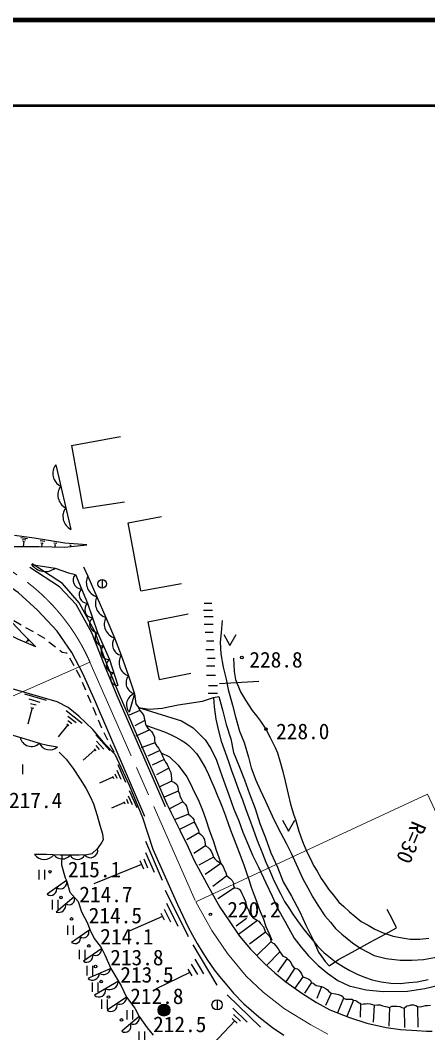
# Model space of a CAD drawing. Units: millimetres, scale not verified. Extents: x 40000 to 680000, y 20000 to 380000.
# Drawn here: x 443683 to 491374, y 261387 to 380000 of the extents above; entities that cross this region are included whole.
import ezdxf
from ezdxf.enums import TextEntityAlignment as Align

# ---------------------------------------------------------------- set-up
doc = ezdxf.new("R2010")
doc.units = ezdxf.units.MM
doc.header["$LTSCALE"] = 1000
doc.linetypes.add('CHAIN', pattern=[18.5, 12, -1.5, 3.5, -1.5])
for name, color, linetype, lineweight in [('M-BGD', 7, 'Continuous', 25), ('M-BMK', 2, 'CHAIN', 13), ('M-STR-HTXT', 7, 'Continuous', 13), ('M-TTL', 2, 'Continuous', 140), ('M-TTL-LINE', 7, 'Continuous', 50)]:
    doc.layers.add(name, color=color, linetype=linetype, lineweight=lineweight)
doc.styles.add('ＭＳ ゴシック', font='')
doc.styles.get('ＭＳ ゴシック').set_extended_font_data('MS Gothic')

msp = doc.modelspace()

# ---------------------------------------------------------------- hatches: boundary and pattern name
at = {"layer": 'M-BGD'}
msp.add_hatch(color=256, dxfattribs=at).paths.add_polyline_path([(459804, 264034, 0.41421), (460504, 263334, 0.41421), (461204, 264034, 0.41421), (460504, 264734, 0.41421)])

# ---------------------------------------------------------------- linework, layer by layer
for p, q in [((449666, 330188), (455423, 331221)), ((447827, 327930), (449600, 320357)), ((456315, 321124), (460232, 321849)), ((457790, 313156), (456315, 321124)), ((443754, 319398), (444541, 319287)), ((443922, 319174), (444316, 319118)), ((443993, 318963), (444190, 318935)), ((444091, 318949), (444007, 318359)), ((446019, 319059), (446549, 318971)), ((446108, 318772), (446372, 318728)), ((446240, 318750), (446174, 318352)), ((447619, 318792), (447982, 318732)), ((447679, 318596), (447861, 318565)), ((447770, 318581), (447725, 318308)), ((449497, 318534), (449648, 318522)), ((449573, 318528), (449558, 318339)), ((453260, 314486), (453260, 313486)), ((457790, 313156), (462537, 314035)), ((465128, 310895), (466193, 310895)), ((465214, 311730), (466106, 311720)), ((442925, 309672), (443792, 309173)), ((458605, 309524), (463315, 310462)), ((465214, 310147), (466279, 310147)), ((444312, 308873), (445178, 308374)), ((458605, 309524), (459952, 302758)), ((465214, 309262), (466280, 309262)), ((444569, 307338), (444327, 307101)), ((444475, 307435), (444664, 307241)), ((445698, 308075), (446519, 307601)), ((446519, 307601), (446561, 307569)), ((465308, 308303), (466251, 308303)), ((465465, 307315), (466347, 307315)), ((447034, 307200), (447822, 306585)), ((448295, 306216), (448588, 305987)), ((465407, 306268), (466376, 306268)), ((448588, 305987), (449107, 305904)), ((449107, 305904), (449157, 305814)), ((449448, 305290), (449934, 304416)), ((465580, 305261), (466510, 305261)), ((450226, 303892), (450693, 303052)), ((465497, 304369), (466472, 304369)), ((450693, 303052), (450708, 303016)), ((459952, 302758), (463652, 303495)), ((465474, 303266), (466539, 303266)), ((467010, 302288), (471592, 302592)), ((450941, 302463), (451328, 301541)), ((465713, 302064), (466779, 302064)), ((444185, 301091), (446725, 300368)), ((444700, 300487), (445969, 300125)), ((451560, 300987), (451947, 300065)), ((465694, 301179), (466759, 301179)), ((445094, 299460), (444551, 297555)), ((444897, 299973), (445532, 299792)), ((444935, 299505), (445252, 299414)), ((449036, 299153), (450930, 297672)), ((452179, 299512), (452567, 298590)), ((457658, 299136), (456443, 298579)), ((449253, 297966), (449726, 297596)), ((449263, 298467), (450210, 297727)), ((452799, 298037), (453186, 297115)), ((458278, 297951), (457102, 297337)), ((449243, 297465), (448133, 296044)), ((449124, 297558), (449361, 297373)), ((453449, 296576), (453902, 295684)), ((458830, 296860), (457208, 296121)), ((452519, 296277), (454163, 294435)), ((452623, 295543), (453445, 294622)), ((459423, 295369), (457823, 294771)), ((452420, 294534), (451039, 293301)), ((452317, 294649), (452523, 294419)), ((452521, 295038), (452932, 294578)), ((454174, 295150), (454617, 294277)), ((454617, 294277), (454626, 294258)), ((460029, 294440), (458623, 293800)), ((460540, 293405), (459128, 292741)), ((443945, 292811), (443945, 291693)), ((454989, 292136), (455444, 291100)), ((455106, 292805), (456017, 290734)), ((461079, 292369), (459646, 291619)), ((454526, 291314), (452973, 290631)), ((454469, 291444), (454583, 291185)), ((454758, 291725), (454985, 291207)), ((461392, 290878), (459937, 290165)), ((456436, 289782), (457314, 287785)), ((462170, 289669), (460519, 288978)), ((455877, 288345), (454379, 287686)), ((455822, 288469), (455932, 288220)), ((456100, 288740), (456319, 288241)), ((456323, 289136), (456762, 288138)), ((462701, 288451), (461140, 287618)), ((457990, 286622), (459213, 282886)), ((463370, 286996), (461750, 286337)), ((464043, 286044), (462314, 285183)), ((464582, 284814), (463189, 283984)), ((458323, 283848), (460304, 279246)), ((458353, 282513), (459350, 280197)), ((465354, 283270), (464001, 282399)), ((457671, 281570), (458088, 280601)), ((458130, 281768), (458583, 280716)), ((466283, 281951), (464583, 281029)), ((467153, 281219), (465323, 279938)), ((445844, 280467), (445844, 279349)), ((446511, 280467), (446511, 279349)), ((457879, 281086), (452292, 278815)), ((449079, 279227), (446816, 277603)), ((467850, 279758), (466215, 278521)), ((460655, 278076), (463345, 272655)), ((468762, 278351), (466790, 277071)), ((447415, 276960), (447415, 275842)), ((449979, 277313), (447885, 275532)), ((448081, 276960), (448081, 275842)), ((460792, 276562), (462120, 273885)), ((460139, 275403), (460522, 274632)), ((460530, 275853), (461257, 274387)), ((460330, 275018), (456489, 273337)), ((470168, 274772), (468943, 273889)), ((471463, 274545), (469210, 272907)), ((449193, 273966), (449193, 272848)), ((451689, 273361), (449688, 271968)), ((449860, 273966), (449860, 272848)), ((451689, 273361), (451808, 273494)), ((472369, 273189), (470499, 271773)), ((463877, 271675), (466678, 266948)), ((473008, 272019), (471360, 270433)), ((450573, 271110), (450573, 269992)), ((453212, 271271), (451087, 269756)), ((451240, 271110), (451240, 269992)), ((474056, 270859), (472521, 269260)), ((463697, 269429), (464421, 268208)), ((464118, 269993), (465130, 268285)), ((474929, 270067), (473804, 268503)), ((451487, 269220), (451487, 268102)), ((454281, 268907), (451610, 267756)), ((452153, 269220), (452153, 268102)), ((463520, 268453), (459608, 266517)), ((463291, 268839), (463749, 268066)), ((475834, 268956), (474767, 267352)), ((452081, 267280), (452081, 266162)), ((455167, 267427), (452354, 265789)), ((452748, 267280), (452748, 266162)), ((476769, 267951), (475818, 266608)), ((477770, 267280), (476951, 266007)), ((467907, 265810), (471783, 262029)), ((478955, 266817), (478376, 265404)), ((480073, 266041), (479418, 264561)), ((453192, 265297), (453192, 264179)), ((456135, 265571), (453844, 264040)), ((453859, 265297), (453859, 264179)), ((466722, 265258), (466722, 264058)), ((481511, 265456), (480824, 263727)), ((482692, 265218), (481925, 263289)), ((483519, 264747), (483476, 263197)), ((485123, 264603), (485005, 262613)), ((456153, 264039), (456153, 262922)), ((456820, 264039), (456820, 262922)), ((468555, 264270), (470259, 262608)), ((468658, 263541), (469469, 262750)), ((486918, 264334), (486816, 262148)), ((488628, 264279), (488645, 262018)), ((490167, 264447), (490216, 262059)), ((457605, 263296), (455560, 261555)), ((468787, 262787), (466205, 260066)), ((468496, 263071), (469079, 262502)), ((457564, 261538), (457564, 260421)), ((458231, 261538), (458231, 260421))]:
    msp.add_line(p, q, dxfattribs=at)
for points in [[(449666, 330188), (450987, 322827), (455864, 323596)], [(458257, 286723), (452481, 300136), (450998, 303487), (449737, 305925), (447993, 308437), (445711, 310904), (443470, 312932), (440824, 314769), (437587, 316245), (434622, 317125), (431526, 317734), (414968, 319580), (411680, 319855), (408117, 319949), (405296, 319637), (401780, 318303), (397949, 315862), (395269, 313664), (392387, 310634), (390111, 307233)], [(442979, 318358), (445903, 318360), (448908, 318275), (451482, 318528), (448897, 318732), (445316, 319328), (443021, 319654)], [(450243, 311564), (448284, 313631), (444805, 315904)], [(445009, 316255), (447766, 315815), (449317, 315266), (450133, 315074), (451560, 311699), (452712, 308282), (454110, 305109), (455105, 302067)], [(450595, 311755), (448607, 314017), (445078, 316322)], [(451085, 315968), (451583, 314893), (452639, 312464), (453688, 310043), (454728, 307636), (455500, 305614), (456339, 303191), (457064, 301106), (456433, 298953)], [(453540, 304465), (452057, 308220), (450243, 311564)], [(453818, 304578), (452421, 308389), (450595, 311755)], [(467303, 309692), (467195, 308293), (467068, 307139), (467174, 305794), (467449, 304215), (467767, 302808), (468011, 301588), (468519, 299754), (468890, 298400), (469335, 296735), (469875, 295391), (470395, 293673), (470691, 292436), (471253, 290960), (471751, 289839), (472376, 288534), (473171, 286796), (473880, 285368), (474802, 283586), (475373, 282422), (475967, 281150), (476765, 279431), (477337, 278353), (477929, 277285), (478530, 276339), (479323, 275089), (479981, 274336), (480592, 273600), (481307, 272942), (482576, 271903), (483548, 271255), (485105, 270443), (486526, 270100), (488150, 269879), (489494, 269879), (490887, 269965), (492580, 270261)], [(445489, 306609), (443385, 307501), (439966, 309198)], [(442698, 309474), (444075, 308047), (445489, 306609)], [(467504, 308050), (468220, 306755), (468935, 308050)], [(468650, 305266), (468733, 303719), (468870, 302777), (469444, 301314), (470039, 300336), (470400, 299783), (470840, 299140), (471341, 298499), (471816, 297892), (472440, 296951), (472945, 295992), (473217, 295426), (473502, 294806), (473780, 294194), (474065, 293244), (474415, 291990), (474679, 290862), (475021, 289329), (475328, 288158), (475706, 286860), (475885, 286368), (476285, 285004), (476516, 284324), (476807, 283610), (477260, 282493), (477602, 281830), (478019, 280997), (478427, 280298), (478887, 279451), (479281, 278904), (479755, 278203), (480295, 277554), (480974, 276700), (481550, 276175), (482236, 275533), (482863, 274993), (483600, 274430), (484409, 273979), (485190, 273520), (486167, 273111), (487320, 272717), (488385, 272491), (489334, 272352), (490435, 272345), (491502, 272453)], [(460686, 287869), (455006, 300838), (453540, 304465)], [(460961, 287989), (455283, 300954), (453818, 304578)], [(454738, 294017), (453611, 295202), (452168, 296895), (450538, 298480), (449303, 299493), (447983, 300166), (443010, 301581), (440636, 301886), (436936, 302011), (433472, 301206), (429627, 299279), (426952, 297421)], [(457064, 301106), (457194, 299927), (457528, 299484), (457658, 299136), (457944, 298816), (458135, 298516), (458196, 298230), (458278, 297951), (458353, 297554), (458384, 297404), (458605, 297050), (458830, 296860), (459041, 296669), (459184, 296431), (459375, 296029), (459402, 295655), (459423, 295369), (459668, 294971), (459886, 294699), (460029, 294440), (460193, 294195), (460281, 293909), (460350, 293691), (460540, 293405), (460684, 293104), (460895, 292811), (461045, 292457), (461113, 292280), (461324, 291858), (461331, 291532), (461372, 291130), (461392, 290878), (461734, 290697), (461993, 290452), (462136, 290187), (462156, 289880), (462170, 289669), (462320, 289417), (462374, 289091), (462497, 288812), (462701, 288451), (462968, 288160), (463125, 287929), (463234, 287656), (463302, 287391), (463370, 286996)], [(457528, 299484), (458752, 299310), (460292, 299424), (462152, 299795), (465021, 300235), (466294, 300647), (466932, 300791), (467379, 299054), (467775, 297510), (468321, 295832), (468656, 294221), (469255, 292696), (469909, 291032), (470532, 289375), (471162, 287660), (471724, 285899), (472378, 284240), (473008, 282480), (473783, 280778), (474466, 279049), (475416, 277397), (476403, 275538), (477110, 273979), (477953, 272278), (478590, 270829), (479388, 269741), (479851, 269218), (480944, 269954), (482523, 270841), (484651, 272012), (486389, 272923), (487725, 273666), (487202, 274747), (486633, 275832)], [(466294, 300647), (466394, 299552), (466557, 298117), (466882, 296751), (467208, 295556), (467675, 294245), (468107, 293037), (468397, 292115), (468793, 291055), (469233, 289829), (469685, 288670), (470082, 287537), (470507, 286425), (470924, 285237), (471370, 284032), (472022, 282403), (472418, 281385), (472885, 280360), (473288, 279432), (473663, 278598), (474173, 277620), (474626, 276757), (475100, 276036), (475574, 275285), (476119, 274507), (476749, 273643), (477378, 272865), (478048, 272062), (478525, 271487), (479209, 270802), (479783, 270306), (480562, 269696), (481501, 269117), (482265, 268675), (483123, 268254), (483988, 267904), (484885, 267599), (485906, 267339), (487063, 267194), (488148, 267157), (489151, 267271), (490157, 267367), (491420, 267608)], [(457528, 299484), (459661, 298827), (462544, 297940), (463911, 297112), (465320, 295683), (465999, 294676), (466639, 293306), (467078, 292079), (467668, 290440), (468127, 289123), (468697, 287594), (469266, 286218), (469736, 284878), (470414, 283332), (470873, 282196), (471583, 280767), (472411, 278940), (473169, 277384), (473829, 275914), (474657, 274448), (475757, 272469), (476575, 271432), (477413, 270385), (478562, 269254), (479640, 268367), (480857, 267519), (482177, 266888), (484182, 266419), (486148, 266219), (489015, 266249), (491050, 266578), (493489, 267157)], [(437734, 296955), (438690, 296955), (439656, 296935), (440572, 296854), (441499, 296649), (442546, 296341), (443862, 295955), (445140, 295543), (445912, 295307), (446875, 295091), (448029, 294881)], [(458384, 297404), (459011, 297196), (459774, 296917), (460552, 296647), (461335, 296299), (461883, 296015), (462527, 295669), (463020, 295340), (463400, 295047), (463750, 294694), (464293, 294089), (464612, 293615), (464971, 293049), (465347, 292385), (465698, 291644), (466080, 290808), (466376, 290104), (466775, 289126), (467040, 288520), (467337, 287744), (467700, 286784), (468072, 285765), (468378, 284937), (468732, 284016), (469099, 283012), (469480, 282006), (469883, 280935), (470140, 280236), (470428, 279351), (470715, 278425), (471074, 277523)], [(448254, 294250), (449037, 293444), (449866, 292324), (450697, 291094), (451351, 290055), (451901, 288990), (452245, 288221), (452674, 286833), (453005, 285706), (453307, 284696), (453368, 284003), (453241, 283724), (452728, 282952), (452064, 282366), (451473, 282234), (450585, 282173), (448346, 282197), (446766, 282252), (445348, 282258)], [(460193, 294195), (461144, 293710), (462149, 292733), (463168, 291361), (463563, 290643), (464089, 289548), (464503, 288728), (465015, 287450), (465366, 286490), (465850, 285023), (466243, 283895), (466615, 282764), (466938, 281909), (467153, 281219)], [(454738, 294017), (456420, 290378), (457990, 286622)], [(460961, 287989), (461350, 287154), (462352, 285107), (463343, 283114), (464056, 281571), (465004, 279768), (465750, 278384), (467029, 276113), (468116, 274484), (469353, 272701), (470631, 271190), (472294, 269461), (473476, 268408), (474767, 267352), (476621, 266040), (478357, 264933), (479933, 264081), (482216, 263174), (484239, 262514), (486511, 262002), (488204, 261757), (490083, 261649), (491233, 261575), (491904, 261575)], [(463370, 286996), (463599, 286783), (463860, 286582), (463999, 286380), (464043, 286044), (464273, 285683), (464381, 285405), (464529, 285123), (464582, 284814), (464825, 284606), (465040, 284359), (465229, 284010), (465287, 283732), (465354, 283270), (465619, 283139), (465852, 282897), (466077, 282596), (466193, 282309), (466283, 281951), (466440, 281743), (466665, 281577), (466831, 281456), (467153, 281219), (467424, 280855), (467546, 280536), (467733, 280126), (467850, 279758), (468224, 279497), (468480, 279204), (468629, 278927), (468650, 278629), (468762, 278351), (469077, 278308), (469296, 278201), (469514, 277962), (469631, 277701), (469778, 277402), (469872, 277103), (470030, 276770), (470151, 276204), (470386, 275763), (470608, 275223), (470900, 274876), (471262, 274662), (471589, 274471), (471819, 274175), (472147, 273781), (472326, 273384), (472369, 273189), (472782, 272795), (472965, 272448), (473008, 272019), (473371, 271824), (473597, 271563), (473854, 271220), (474056, 270859), (474275, 270581), (474431, 270359), (474637, 270261), (474824, 270184), (474929, 270067), (475222, 269820), (475409, 269528), (475526, 269264), (475655, 269081), (475834, 268956), (476130, 268877), (476278, 268726), (476469, 268484), (476605, 268305), (476769, 267951), (477124, 267814), (477451, 267650), (477650, 267491), (477770, 267280), (477966, 267206), (478164, 267054), (478316, 266926), (478538, 266883), (478955, 266817), (479232, 266672), (479481, 266547), (479649, 266415), (479754, 266267), (480073, 266041), (480581, 265951), (480927, 265881), (481231, 265748), (481434, 265628), (481511, 265456), (481769, 265312), (481999, 265304), (482279, 265316), (482494, 265316), (482692, 265218), (482927, 265156), (483094, 265078), (483274, 264945), (483410, 264840), (483519, 264747), (483838, 264762), (484080, 264782), (484313, 264801), (484644, 264774), (484913, 264677), (485123, 264603), (485485, 264653), (485808, 264638), (486092, 264556), (486419, 264466), (486633, 264416), (486918, 264334), (487187, 264501), (487506, 264517), (487752, 264517), (488098, 264455), (488348, 264357), (488628, 264279), (488933, 264521), (489213, 264587), (489439, 264665), (489712, 264661), (489976, 264571), (490167, 264447), (490515, 264411), (490850, 264497), (491119, 264567), (491345, 264590), (491715, 264602)], [(474372, 286288), (475087, 284993), (475803, 286288)], [(459213, 282886), (462095, 276415), (463351, 273738), (463829, 272821), (464403, 271845), (465053, 270736), (465581, 269901), (466375, 268763), (466987, 267970), (467848, 266956), (468623, 266029), (469859, 264782), (470691, 264026), (471600, 263252), (473220, 261994), (474530, 261095)], [(448538, 282195), (448528, 281065), (448941, 279547), (449079, 279227), (449492, 277871), (450465, 276756), (450863, 275535), (451571, 274213), (451808, 273494), (452347, 272446), (453160, 271377), (453585, 270518), (454276, 268916), (455485, 266896), (456135, 265571), (457073, 264278), (457605, 263296), (458520, 261962), (459234, 261123)], [(471074, 277523), (471367, 276700), (471626, 275874), (471985, 275056), (472104, 274798)], [(472104, 274798), (472411, 273838), (472866, 272914), (473129, 272242)]]:
    msp.add_lwpolyline(points, dxfattribs=at)
for centre, radius in [((453260, 313986), 500), ((469617, 305343), 150), ((472440, 296951), 150), ((447161, 280248), 150), ((448451, 277237), 150), ((465935, 275256), 150), ((449690, 274720), 150), ((451713, 271558), 150), ((452499, 269154), 150), ((453157, 267381), 150), ((454004, 265574), 150), ((460504, 264034), 700), ((466722, 264658), 600), ((455535, 262891), 150)]:
    msp.add_circle(centre, radius, dxfattribs=at)
for centre, radius, start, end in [((449194, 326919), 1700, 143.50077, 242.84802), ((449785, 324394), 1700, 143.50077, 242.84802), ((450376, 321870), 1700, 143.50077, 242.84802), ((446596, 317342), 1924, 214.40485, 307.45014), ((450858, 314386), 999, 136.47091, 269.35942), ((453177, 314142), 1762, 154.76396, 252.25074), ((451571, 312698), 999, 136.47091, 269.35942), ((454219, 311711), 1750, 154.50003, 252.32129), ((452205, 310965), 977, 131.33682, 265.92863), ((452781, 309257), 977, 131.33682, 265.92863), ((455248, 309289), 1733, 154.18747, 252.53951), ((453360, 307620), 926, 134.40092, 273.17101), ((455745, 306866), 1276, 142.89838, 258.93313), ((454059, 306034), 926, 134.40092, 273.17101), ((454581, 304422), 834, 124.37331, 271.83225), ((456931, 304752), 1670, 148.94521, 249.24382), ((455078, 302900), 834, 124.37331, 271.83225), ((457376, 302383), 1314, 142.08778, 256.24465), ((457467, 299819), 1349, 107.39512, 219.95609), ((444983, 296248), 1322, 190.44289, 314.65742), ((447129, 295882), 1346, 205.26846, 311.96284), ((451887, 282754), 864, 218.49361, 13.29669), ((446500, 283152), 1458, 217.82653, 320.3873), ((448601, 282997), 1247, 218.37831, 319.37445), ((450372, 282604), 925, 206.96216, 335.21), ((448405, 278972), 721, 230.61347, 20.73477), ((447226, 278226), 746, 236.66842, 14.67983), ((448166, 276333), 849, 250.69238, 11.43571), ((449388, 277029), 656, 233.53866, 25.71045), ((451086, 273161), 636, 231.33492, 18.34571), ((450087, 272462), 635, 231.07927, 18.60136), ((451462, 270363), 714, 238.35256, 12.65179), ((452478, 271185), 739, 244.31599, 6.68837), ((452143, 268357), 803, 228.49564, 358.15679), ((453406, 269099), 895, 239.02798, 347.62445), ((454120, 267483), 1049, 243.5021, 356.94211), ((452888, 266365), 785, 227.20649, 13.23772), ((454296, 264603), 722, 231.24497, 16.26429), ((455340, 265509), 787, 243.50173, 4.00753), ((455949, 262134), 697, 236.04555, 24.75536), ((456866, 263129), 758, 248.06567, 12.73524)]:
    msp.add_arc(centre, radius, start, end, dxfattribs=at)
at = {"layer": 'M-BMK'}
msp.add_line((451839, 304809), (464214, 276724), dxfattribs=at)
msp.add_lwpolyline([(464214, 276724), (466089, 273349), (467925, 270675), (470133, 268014), (472115, 266136), (474603, 264181), (477703, 262305), (479690, 261232)], dxfattribs=at)
msp.add_arc((429877, 295132), 24000, 23.77943, 83.73416, dxfattribs=at)
at = {"layer": 'M-STR-HTXT'}
msp.add_line((451839, 304809), (429877, 295132), dxfattribs=at)
msp.add_lwpolyline([(464214, 276724), (491352, 289337), (504164, 261776)], dxfattribs=at)
at = {"layer": 'M-TTL'}
msp.add_line((680000, 380000), (40000, 380000), dxfattribs=at)
at = {"layer": 'M-TTL-LINE'}
msp.add_line((40000, 370000), (680000, 370000), dxfattribs=at)

# ---------------------------------------------------------------- texts
at = {"layer": 'M-BGD', "style": 'ＭＳ ゴシック'}
for s, p in [('228.8', (476733, 305090)), ('228.0', (479863, 296691)), ('217.4', (448598, 288618)), ('215.1', (455491, 280514)), ('214.7', (456826, 277598)), ('220.2', (474147, 275809)), ('214.5', (457928, 275120)), ('214.1', (459278, 272647)), ('213.8', (460449, 270201)), ('213.5', (461629, 268186)), ('212.8', (462786, 265667)), ('212.5', (465466, 262374))]:
    msp.add_text(s, height=1833, dxfattribs=at).set_placement(p, align=Align.MIDDLE_RIGHT)
at = {"layer": 'M-STR-HTXT', "style": 'ＭＳ ゴシック'}
msp.add_text('R=30', height=1833, rotation=247.011, dxfattribs=at).set_placement((489450, 283664), align=Align.MIDDLE_CENTER)

doc.saveas('drawing.dxf')
